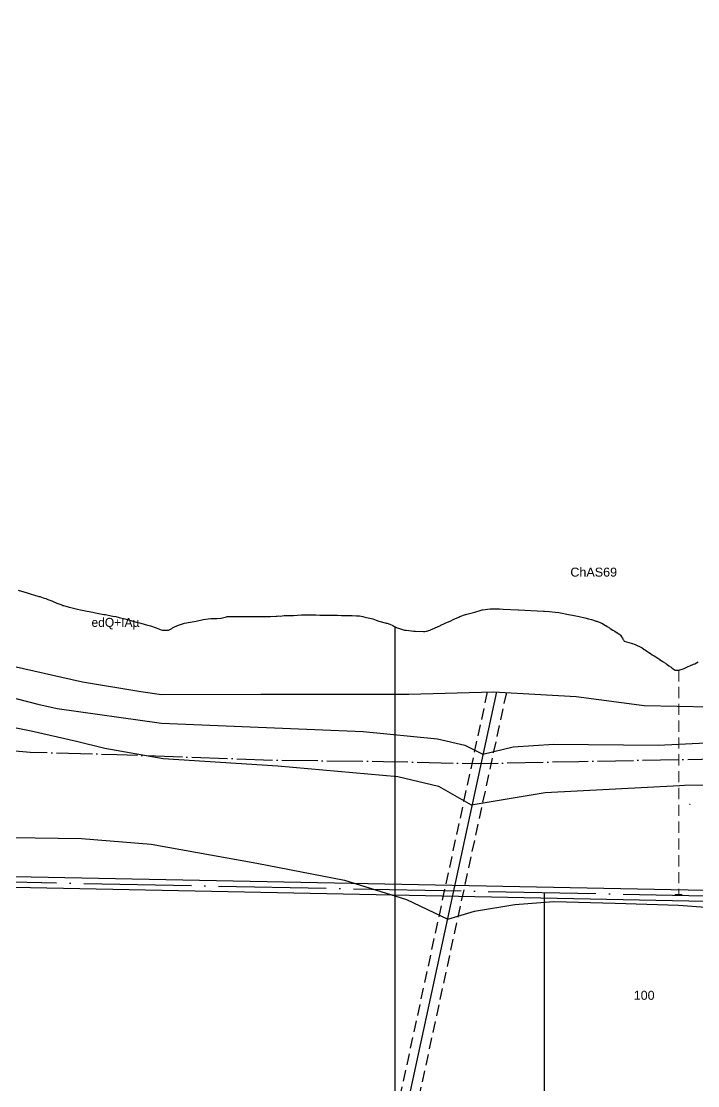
# Model space of a CAD drawing. Header units: inches. Extents: x 444671 to 463716, y 1783086 to 1794968.
# Drawn here: x 450805.9 to 451107.3, y 1787426.3 to 1787900.7 of the extents above; entities that cross this region are included whole.
import ezdxf

# ---------------------------------------------------------------- set-up
doc = ezdxf.new("R2010")
doc.units = ezdxf.units.IN
doc.header["$MEASUREMENT"] = 0
for name, pattern in [('ACAD_ISO04W100', [30, 24, -3, 0, -3]), ('DASHED', [0.75, 0.5, -0.25]), ('DASHED2', [9.525, 6.35, -3.175]), ('HIDDEN', [0.375, 0.25, -0.125]), ('NG', [1.8, 0.8, -0.1, 0, -0.1, 0.8])]:
    doc.linetypes.add(name, pattern=pattern)
for name, color, linetype in [('4', 4, 'Continuous'), ('Dc', 10, 'Continuous'), ('Dchat', 33, 'Continuous'), ('Dong', 252, 'HIDDEN'), ('Text', 3, 'Continuous'), ('Tim', 1, 'ACAD_ISO04W100')]:
    doc.layers.add(name, color=color, linetype=linetype)
for name, color, linetype, lineweight in [('DIACHAT', 33, 'Continuous', 25), ('doi', 33, 'Continuous', 25), ('Dut gay', 1, 'Continuous', 25), ('HOKHOAN', 250, 'DASHED2', 20)]:
    doc.layers.add(name, color=color, linetype=linetype, lineweight=lineweight)
doc.styles.add('VNARIAL', font='')
doc.styles.get('VNARIAL').set_extended_font_data('.VnArial')
doc.linetypes.add('_lA1', pattern='A,2,-0.2,["x",Standard,S=0.1,R=0,X=-0.1,Y=-0.05],-0.1', length=2.3)
doc.linetypes.add('_lA2', pattern='A,2,-0.2,["xx",Standard,S=0.1,R=0,X=-0.1,Y=-0.05],-0.18', length=2.38)
doc.linetypes.add('_lB', pattern='A,2,-0.2,["xxx",Standard,S=0.1,R=0,X=-0.1,Y=-0.05],-0.26', length=2.46)
doc.linetypes.add('_llA', pattern='A,2,-0.2,["xxxx",Standard,S=0.1,R=0,X=-0.1,Y=-0.05],-0.34', length=2.54)
doc.linetypes.add('IA2', pattern='A,2,-0.2,["xx",Standard,S=0.1,R=0,X=-0.1,Y=-0.05],-0.18', length=2.38)
doc.linetypes.add('NEN_DA1', pattern='A,1.5,-0.15,["Y",Standard,S=0.2,R=0,X=-0.15,Y=-0.2],-0.005', length=1.655)

msp = doc.modelspace()

# ---------------------------------------------------------------- linework, layer by layer
at = {"layer": '4', "linetype": 'NEN_DA1', "ltscale": 20}
for p, q in [((451942.5228, 1787496.6281), (449992.5228, 1787535.6281)), ((449992.4648, 1787530.9284), (451942.4648, 1787491.9284))]:
    msp.add_line(p, q, dxfattribs=at)
at = {"layer": 'Dchat', "linetype": '_lA1', "ltscale": 70, "flags": 128}
msp.add_lwpolyline([(449894.6743, 1787610.7555), (449907.5031, 1787613.6246), (449919.7533, 1787616.2018), (449931.489, 1787618.1674), (449938.5605, 1787618.9057), (449943.238, 1787618.9057), (449952.1987, 1787619.1678), (449958.6925, 1787618.6686), (449968.5376, 1787617.8075), (449969.8649, 1787618.2394), (449981.483, 1787618.6025), (449992.3783, 1787618.0581), (449999.8235, 1787617.5137), (450010.9004, 1787616.2435), (450019.7531, 1787614.3254), (450022.5491, 1787613.4876), (450033.4475, 1787609.8597), (450039.1237, 1787610.3132), (450045.5519, 1787612.2885), (450069.5428, 1787615.7561), (450081.5537, 1787616.3276), (450087.56, 1787616.0347), (450092.637, 1787615.2336), (450099.9811, 1787616.6197), (450107.2457, 1787617.0468), (450117.2879, 1787616.4062), (450127.4231, 1787614.4529), (450133.5066, 1787612.8221), (450140.3508, 1787611.4908), (450146.0443, 1787611.1122), (450158.7375, 1787610.5951), (450168.2672, 1787611.3789), (450185.3731, 1787615.0661), (450197.9299, 1787617.5741), (450213.1774, 1787618.4699), (450224.7065, 1787620.2928), (450255.2016, 1787624.0548), (450275.8904, 1787625.8463), (450293.1111, 1787626.742), (450303.918, 1787625.8385), (450312.0404, 1787624.9572), (450334.4369, 1787624.0781), (450395.8781, 1787627.1719), (450480.7664, 1787632.8508), (450567.0581, 1787636.4616), (450622.8198, 1787636.4616), (450653.8455, 1787633.742), (450666.3168, 1787632.1032), (450676.3437, 1787630.5427), (450688.5075, 1787628.6537), (450698.108, 1787627.2978), (450701.1874, 1787626.6854), (450705.7387, 1787625.7301), (450710.715, 1787625.4926), (450720.2207, 1787624.6897), (450729.4081, 1787623.8222), (450743.3057, 1787622.427), (450762.379, 1787619.4194), (450802.2927, 1787613.2193), (450833.1268, 1787606.2577), (450859.1317, 1787601.9293), (450868.2989, 1787600.6509), (450912.5756, 1787600.8325), (450978.5794, 1787600.8325), (451016.3981, 1787601.8527), (451053.0961, 1787599.7775), (451083.5197, 1787595.6577), (451112.912, 1787595.1428), (451143.1284, 1787598.5564), (451147.2311, 1787599.5381), (451172.2709, 1787609.0994), (451193.1312, 1787614.0844), (451217.1659, 1787618.1629), (451246.1889, 1787619.9756), (451263.4213, 1787619.9756), (451283.8281, 1787621.3351), (451303.4864, 1787622.956), (451323.2833, 1787623.9963), (451338.538, 1787625.5438), (451347.3357, 1787626.2218), (451356.6894, 1787626.8895), (451368.0475, 1787626.4444), (451374.506, 1787627.112), (451386.1028, 1787626.7028), (451406.3761, 1787625.361), (451433.2134, 1787623.3927), (451468.9774, 1787619.9408), (451497.0457, 1787616.7422), (451526.1651, 1787612.5508), (451542.6614, 1787609.3522), (451555.7273, 1787605.883), (451574.348, 1787602.8733), (451588.5234, 1787598.6879), (451608.2638, 1787589.5302), (451624.5454, 1787579.5254), (451636.0104, 1787571.6339), (451646.2015, 1787571.6339), (451652.5398, 1787573.2816), (451670.6891, 1787575.7657), (451688.3411, 1787577.0078), (451709.2251, 1787576.511), (451728.8661, 1787574.2752), (451743.7833, 1787571.2943), (451760.1922, 1787569.3069), (451779.6598, 1787568.0653), (451800.0466, 1787569.3074), (451815.0095, 1787571.5455), (451832.1643, 1787576.0169), (451850.3135, 1787580.7368), (451866.7224, 1787583.9662), (451878.6562, 1787584.463), (451895.5623, 1787582.7241), (451914.4574, 1787578.5011), (451926.8884, 1787575.2717), (451940.6173, 1787573.6947), (451948.8372, 1787573.6445), (451963.0415, 1787576.643), (451978.4936, 1787578.3862), (451992.4504, 1787577.6391), (452011.9254, 1787574.4023), (452028.6237, 1787571.414), (452043.8266, 1787569.1728), (452053.7958, 1787567.6786), (452055.8455, 1787567.8461), (452060.8797, 1787569.6674), (452068.7783, 1787574.0037), (452076.1015, 1787577.9163), (452085.3179, 1787582.2866), (452093.9095, 1787584.7839), (452101.4459, 1787586.6521), (452112.7203, 1787587.8379), (452128.3461, 1787587.245), (452140.2835, 1787585.628), (452148.5187, 1787584.9608), (452155.6409, 1787586.0728), (452162.9858, 1787589.1862), (452173.4467, 1787594.7459), (452187.5164, 1787603.2154), (452196.8725, 1787609.2094), (452203.0422, 1787612.7321), (452211.0849, 1787616.5849), (452222.2124, 1787619.4471), (452231.7402, 1787620.4292), (452245.8681, 1787620.586), (452258.8972, 1787619.6449), (452283.8978, 1787617.2904), (452298.1827, 1787613.9966), (452309.0141, 1787611.9576), (452315.495, 1787611.9567), (452328.2101, 1787613.5252), (452337.6287, 1787617.2896), (452342.338, 1787618.2306), (452349.0881, 1787617.9169), (452359.2915, 1787615.2505), (452365.4492, 1787611.6389), (452370.1585, 1787608.1883), (452374.24, 1787606.4629), (452379.7341, 1787606.1492), (452390.793, 1787607.0595), (452402.518, 1787608.5015), (452419.0616, 1787611.5252)], dxfattribs=at)
at = {"layer": 'Dchat', "linetype": '_lA2', "ltscale": 70, "flags": 128}
msp.add_lwpolyline([(449894.6743, 1787607.4586), (449901.4435, 1787609.1542), (449909.6077, 1787611.3712), (449921.0555, 1787614.0316), (449931.527, 1787615.7166), (449938.2714, 1787616.5147), (449943.238, 1787617.0896), (449945.9962, 1787616.8733), (449950.0526, 1787616.5985), (449955.0028, 1787615.8427), (449959.3343, 1787614.3999), (449962.6344, 1787612.6135), (449965.4624, 1787610.0105), (449968.9941, 1787611.1609), (449974.9945, 1787612.5149), (449985.5034, 1787613.9058), (449988.3827, 1787614.1781), (450001.807, 1787613.4193), (450027.6425, 1787608.3602), (450038.3283, 1787607.6014), (450051.246, 1787609.1191), (450065.7016, 1787612.1641), (450075.8331, 1787613.6818), (450082.6719, 1787613.6818), (450090.7772, 1787611.1523), (450101.2254, 1787613.9348), (450114.6497, 1787613.4288), (450128.8339, 1787610.8993), (450146.2013, 1787609.8728), (450164.251, 1787609.1926), (450179.4796, 1787609.768), (450201.079, 1787612.689), (450226.2783, 1787614.7113), (450261.8273, 1787618.0817), (450283.553, 1787618.9835), (450296.0167, 1787618.2416), (450311.9648, 1787615.7185), (450321.6309, 1787612.3882), (450329.5261, 1787608.4459), (450342.8337, 1787612.0779), (450365.8875, 1787614.7587), (450413.6619, 1787618.0385), (450450.1162, 1787621.0635), (450465.2749, 1787621.5681), (450475.6771, 1787620.0549), (450481.3582, 1787616.6494), (450494.6433, 1787621.1656), (450517.0835, 1787623.435), (450574.002, 1787626.5562), (450625.6998, 1787625.4215), (450668.4239, 1787620.8967), (450677.8774, 1787620.2527), (450685.2674, 1787619.5341), (450690.7262, 1787618.5571), (450698.108, 1787616.6978), (450700.4957, 1787615.7715), (450703.2523, 1787613.8847), (450711.0279, 1787614.4696), (450719.7705, 1787614.2456), (450729.8582, 1787613.3496), (450745.9984, 1787611.3334), (450768.4154, 1787607.0771), (450791.2807, 1787601.9247), (450813.2903, 1787596.2681), (450821.9343, 1787594.4217), (450868.2989, 1787587.8619), (450958.2438, 1787584.1432), (450991.4284, 1787580.8949), (451003.5399, 1787578.0726), (451011.6142, 1787574.0408), (451025.0234, 1787577.2837), (451043.1906, 1787578.4932), (451089.7023, 1787578.077), (451123.0931, 1787579.7305), (451140.949, 1787583.2863), (451162.3354, 1787589.1149), (451187.2215, 1787594.9436), (451209.3856, 1787598.8294), (451231.9386, 1787601.938), (451265.4922, 1787605.8536), (451287.6563, 1787608.5736), (451309.956, 1787610.4329), (451323.3384, 1787610.8341), (451338.538, 1787610.5784), (451343.6982, 1787610.009), (451349.5067, 1787608.9536), (451355.4472, 1787606.9748), (451359.1175, 1787605.3959), (451371.0811, 1787607.3811), (451384.4033, 1787608.0468), (451406.0519, 1787607.714), (451437.026, 1787606.0498), (451454.3448, 1787604.3857), (451477.7303, 1787602.7294), (451510.0366, 1787599.0683), (451537.6801, 1787594.076), (451556.2139, 1787590.0359), (451568.3349, 1787586.4077), (451592.026, 1787579.1859), (451605.9134, 1787571.7698), (451619.6437, 1787564.6466), (451626.203, 1787558.8871), (451629.3832, 1787554.5179), (451636.6106, 1787561.1724), (451643.3772, 1787566.2038), (451648.098, 1787568.0906), (451656.5025, 1787569.998), (451671.6092, 1787571.4131), (451690.6937, 1787571.4788), (451717.1506, 1787568.5665), (451734.8632, 1787565.8782), (451752.5759, 1787561.3977), (451767.8222, 1787555.1249), (451784.6311, 1787560.8373), (451803.8633, 1787565.8417), (451823.4379, 1787568.6357), (451852.2005, 1787574.623), (451871.5753, 1787576.8183), (451886.1944, 1787576.4155), (451904.3707, 1787573.4218), (451920.35, 1787569.6299), (451940.6173, 1787565.6947), (451951.5792, 1787564.2432), (451963.7633, 1787564.6423), (451985.7348, 1787566.8377), (451993.3826, 1787567.0361), (452011.1595, 1787565.2399), (452040.5214, 1787558.2548), (452059.297, 1787551.4692), (452069.3575, 1787560.8511), (452080.7427, 1787569.0337), (452088.7323, 1787573.2248), (452100.7167, 1787576.6176), (452111.1032, 1787577.0168), (452118.1646, 1787576.4248), (452132.7457, 1787574.429), (452148.1257, 1787570.8366), (452157.7132, 1787567.2443), (452167.3565, 1787579.4439), (452181.538, 1787592.6159), (452195.9193, 1787601.7964), (452208.7027, 1787607.7836), (452222.0853, 1787610.9769), (452237.1229, 1787612.7701), (452263.2889, 1787612.1713), (452276.727, 1787610.5725), (452296.701, 1787606.7805), (452317.8735, 1787603.9865), (452331.7032, 1787602.3891), (452345.0858, 1787601.7904), (452357.6695, 1787601.3912), (452364.533, 1787600.2451), (452374.7168, 1787596.3923), (452382.4769, 1787598.9666), (452388.6153, 1787600.8348), (452401.3208, 1787602.7093), (452418.7207, 1787604.9759)], dxfattribs=at)
at = {"layer": 'Dchat', "linetype": '_lB', "ltscale": 70, "flags": 128}
msp.add_lwpolyline([(449894.6743, 1787574.4494), (449902.7976, 1787575.2082), (449914.4146, 1787575.9899), (449925.0574, 1787576.5217), (449933.4642, 1787576.4495), (449943.238, 1787575.6896), (449945.0682, 1787575.2553), (449946.5927, 1787574.57), (449948.5876, 1787573.4852), (449950.7604, 1787572.1245), (449961.282, 1787574.5524), (449970.4031, 1787575.9028), (449985.2671, 1787576.9155), (449998.2125, 1787577.0703), (450010.6601, 1787577.5687), (450026.5075, 1787579.5483), (450040.7042, 1787580.868), (450054.2406, 1787581.5278), (450064.863, 1787581.5933), (450072.8118, 1787580.8175), (450076.0097, 1787579.6339), (450079.0927, 1787576.2732), (450083.3529, 1787580.2849), (450087.2022, 1787583.3622), (450096.4423, 1787589.4315), (450112.9861, 1787594.1974), (450130.8986, 1787596.844), (450146.0443, 1787598.1507), (450196.94, 1787600.9648), (450253.6714, 1787605.7125), (450284.8509, 1787607.2891), (450302.0094, 1787604.1222), (450312.1513, 1787601.2736), (450324.5118, 1787593.9937), (450346.7805, 1787601.2907), (450375.6216, 1787605.0889), (450407.7075, 1787606.6697), (450439.7179, 1787605.7202), (450460.6836, 1787604.1368), (450470.1917, 1787601.2881), (450476.8473, 1787596.8569), (450493.719, 1787602.8878), (450524.1818, 1787608.5842), (450558.4108, 1787611.7494), (450577.2432, 1787611.4606), (450592.0536, 1787611.8044), (450615.6756, 1787611.8577), (450634.1027, 1787611.4392), (450650.017, 1787610.8114), (450665.5125, 1787609.5559), (450677.7752, 1787607.9008), (450685.1124, 1787606.4344), (450691.5691, 1787604.528), (450698.108, 1787602.2978), (450699.3811, 1787601.7101), (450700.4915, 1787600.7315), (450705.8886, 1787602.2194), (450712.3779, 1787603.3543), (450723.8963, 1787602.3815), (450732.1701, 1787600.9225), (450754.535, 1787596.6356), (450780.7391, 1787590.4132), (450810.3159, 1787584.4501), (450830.4347, 1787579.8861), (450843.0579, 1787576.7423), (450869.0827, 1787572.0421), (450920.1994, 1787568.888), (450973.7615, 1787564.1403), (450991.8268, 1787559.7091), (451006.4058, 1787551.4797), (451039.339, 1787556.9805), (451099.1764, 1787560.0191), (451101.4782, 1787560.1924), (451145.7797, 1787560.9091), (451163.7961, 1787560.1484), (451190.8725, 1787557.6179), (451225.8178, 1787551.3723), (451253.0654, 1787542.6906), (451281.8925, 1787530.0628), (451301.3815, 1787517.7095), (451316.5341, 1787506.5531), (451325.7884, 1787508.9561), (451332.9296, 1787510.5581), (451338.538, 1787511.7438), (451347.5831, 1787513.8728), (451357.1024, 1787515.9421), (451375.8632, 1787521.2046), (451407.2038, 1787529.3779), (451454.3967, 1787539.3995), (451488.6115, 1787545.2946), (451522.4395, 1787550.8258), (451541.5602, 1787554.2998), (451561.8397, 1787554.5894), (451577.1941, 1787553.7208), (451589.9412, 1787552.2733), (451604.186, 1787549.0905), (451621.4378, 1787541.3606)], dxfattribs=at)
at = {"layer": 'Dchat', "linetype": '_llA', "ltscale": 70, "flags": 128}
for points in [[(450995.9314, 1787500.5055), (451007.82, 1787504.1405), (451025.8646, 1787507.0427), (451043.2261, 1787508.3278), (451070.5543, 1787507.6853), (451098.8471, 1787506.7214), (451123.0412, 1787505.0168), (451126.3789, 1787504.779), (451130.2053, 1787504.8233), (451165.1785, 1787503.4183), (451199.7209, 1787499.5829), (451227.9829, 1787496.4449), (451249.2666, 1787493.3068), (451274.7373, 1787489.4714), (451292.5319, 1787486.3333), (451306.8373, 1787482.8466), (451317.8051, 1787488.4883), (451341.4701, 1787495.0574), (451371.7088, 1787497.6851), (451391.9903, 1787498.9868), (451421.7804, 1787498.9868), (451468.849, 1787497.4342), (451502.6315, 1787496.2066), (451534.9339, 1787495.7642), (451563.3177, 1787494.9538), (451578.726, 1787493.0628), (451594.675, 1787490.0913), (451607.0455, 1787486.1229), (451608.8137, 1787487.1294), (451611.7165, 1787488.8981), (451625.4181, 1787492.4085), (451651.7119, 1787496.9776), (451683.4283, 1787499.3231), (451722.5563, 1787499.6885), (451756.2928, 1787497.0808), (451774.5769, 1787492.6962), (451793.4579, 1787485.2815), (451804.5143, 1787494.9108), (451819.8256, 1787501.4208), (451853.7058, 1787508.5819), (451899.3138, 1787514.7665), (451923.4209, 1787516.7195), (451960.8846, 1787518.0215), (451998.9999, 1787517.696), (452032.836, 1787515.1372), (452053.7996, 1787512.3981), (452073.7955, 1787507.5644), (452084.7034, 1787516.2383), (452097.7632, 1787521.7478), (452118.949, 1787526.3875), (452141.5859, 1787526.3875), (452159.2891, 1787523.7777), (452174.0902, 1787519.428), (452180.0275, 1787531.1446), (452188.6033, 1787541.1415), (452200.242, 1787549.3022), (452212.289, 1787554.1986), (452222.2941, 1787557.4629), (452239.4923, 1787560.1205), (452272.5104, 1787560.0447), (452308.4414, 1787560.9767), (452338.8896, 1787559.5409), (452352.4188, 1787556.7738), (452370.151, 1787551.1815), (452394.3173, 1787537.1221), (452401.6085, 1787541.8551), (452409.8111, 1787543.4934), (452419.0284, 1787544.2318)], [(449894.6743, 1787541.528), (449905.8216, 1787541.2584), (449914.9373, 1787540.8207), (449922.2429, 1787540.0825), (449927.1679, 1787539.2622), (449930.7797, 1787538.4419), (449936.9659, 1787536.5772), (449939.9677, 1787538.5444), (449943.238, 1787540.5896), (449949.3359, 1787543.3272), (449960.1094, 1787546.3276), (449972.4897, 1787548.715), (449981.6736, 1787549.7739), (449989.9693, 1787550.5918), (450007.9759, 1787549.8483), (450029.492, 1787546.8105), (450048.0852, 1787540.7085), (450063.5207, 1787532.5297), (450084.3962, 1787539.7599), (450112.5287, 1787543.9023), (450139.7727, 1787545.6776), (450159.9096, 1787546.2694), (450191.8917, 1787545.3817), (450223.8739, 1787543.0146), (450239.9605, 1787543.0097), (450268.389, 1787544.785), (450276.9726, 1787544.9904), (450284.0257, 1787543.6922), (450292.0068, 1787539.9831), (450299.0599, 1787535.3467), (450302.7721, 1787530.5248), (450321.1009, 1787534.6738), (450351.0122, 1787537.9946), (450382.3478, 1787539.4177), (450410.4248, 1787540.5912), (450433.2216, 1787539.8867), (450450.613, 1787537.7733), (450463.5391, 1787533.0768), (450483.1962, 1787537.3609), (450528.4287, 1787540.037), (450578.1251, 1787539.145), (450599.3964, 1787538.1913), (450609.7781, 1787537.0508), (450621.0841, 1787535.4368), (450636.6962, 1787532.9544), (450651.7505, 1787529.4313), (450663.8097, 1787525.3768), (450673.5021, 1787521.6602), (450682.982, 1787517.2705), (450686.5443, 1787519.3279), (450694.1016, 1787521.8972), (450709.4613, 1787525.9121), (450719.8595, 1787527.8347), (450755.0793, 1787533.0658), (450801.7219, 1787536.8702), (450832.6583, 1787536.3947), (450863.7834, 1787533.9911), (450910.9019, 1787525.4311), (450949.9294, 1787517.8223), (450977.5342, 1787509.2623), (450995.9314, 1787500.5055)]]:
    msp.add_lwpolyline(points, dxfattribs=at)
at = {"layer": 'DIACHAT', "color": 3, "linetype": 'ByBlock', "ltscale": 10}
msp.add_lwpolyline([(450804.5419, 1787647.054), (450807.0258, 1787646.3548), (450808.4692, 1787645.9521), (450810.3242, 1787645.3548), (450811.3524, 1787645.1077), (450813.7319, 1787644.3548), (450814.136, 1787644.2539), (450815.6798, 1787643.7357), (450816.7831, 1787643.3548), (450817.6661, 1787643.0107), (450819.4262, 1787642.3548), (450820.3548, 1787641.9823), (450821.4532, 1787641.4879), (450821.4557, 1787641.4879), (450821.7509, 1787641.3548), (450824.0241, 1787640.523), (450824.4269, 1787640.3548), (450824.6751, 1787640.2515), (450825.6739, 1787639.9605), (450827.2392, 1787639.5017), (450827.9327, 1787639.3548), (450830.9917, 1787638.6251), (450832.2194, 1787638.3548), (450835.2453, 1787637.8023), (450837.7515, 1787637.3548), (450838.9492, 1787637.0734), (450842.619, 1787636.3548), (450842.8029, 1787636.3131), (450842.9188, 1787636.3037), (450843.0363, 1787636.2903), (450843.4683, 1787636.2157), (450845.9488, 1787635.744), (450845.9512, 1787635.744), (450846.7351, 1787635.5909), (450847.9636, 1787635.3548), (450849.4466, 1787635.0034), (450852.0974, 1787634.3548), (450853.0083, 1787634.1043), (450854.7293, 1787633.5844), (450855.5219, 1787633.3548), (450857.2031, 1787632.9094), (450859.2034, 1787632.3548), (450862.0668, 1787631.5804), (450862.901, 1787631.3548), (450863.4243, 1787631.1903), (450866.06, 1787630.3548), (450868.2519, 1787629.4729), (450868.7443, 1787629.3548), (450870.4443, 1787629.3548), (450870.4467, 1787629.3548), (450871.536, 1787629.3548), (450872.9904, 1787630.0947), (450873.2744, 1787630.3548), (450873.8975, 1787630.6348), (450875.5119, 1787631.3548), (450876.9059, 1787631.8951), (450878.6836, 1787632.3548), (450881.0997, 1787632.9218), (450883.8364, 1787633.3548), (450886.9664, 1787634.0173), (450889.191, 1787634.3548), (450890.3727, 1787634.4602), (450892.5434, 1787634.5173), (450893.0665, 1787634.56), (450894.7716, 1787634.6127), (450894.9398, 1787634.6539), (450894.9422, 1787634.6539), (450897.4035, 1787635.2726), (450897.5975, 1787635.3171), (450897.6836, 1787635.3548), (450898.0359, 1787635.3548), (450898.473, 1787635.3548), (450916.8768, 1787635.3548), (450919.4353, 1787635.5386), (450919.4377, 1787635.5386), (450919.9885, 1787635.5799), (450920.7237, 1787635.7054), (450921.2068, 1787635.6074), (450923.0719, 1787635.7803), (450924.6716, 1787635.8457), (450927.2434, 1787635.9057), (450930.7548, 1787636.0751), (450932.9622, 1787636.0646), (450937.202, 1787636.0813), (450938.9941, 1787636.0528), (450941.8424, 1787636.0092), (450943.1245, 1787635.9844), (450943.9308, 1787635.9697), (450943.9332, 1787635.9697), (450944.0823, 1787635.9688), (450944.9558, 1787635.9582), (450946.8549, 1787635.9344), (450948.5503, 1787635.906), (450951.3991, 1787635.8644), (450953.3268, 1787635.7999), (450955.2628, 1787635.6538), (450956.6108, 1787635.619), (450958.0595, 1787635.3548), (450958.4739, 1787635.2785), (450959.7659, 1787635.0001), (450961.901, 1787634.5318), (450962.5389, 1787634.3548), (450964.0175, 1787633.7414), (450965.2879, 1787633.3548), (450968.0156, 1787632.6043), (450968.4263, 1787632.4899), (450968.4288, 1787632.4899), (450968.9427, 1787632.3548), (450970.1346, 1787631.9118), (450971.4253, 1787631.3548), (450971.9554, 1787631.1178), (450973.4599, 1787630.3548), (450974.0252, 1787630.1347), (450976.6987, 1787629.3548), (450977.0295, 1787629.3006), (450977.4802, 1787629.2362), (450979.713, 1787628.9549), (450980.8024, 1787628.8558), (450981.5676, 1787628.8023), (450985.1735, 1787628.6642), (450985.7312, 1787628.6688), (450986.4128, 1787628.7955), (450988.0416, 1787629.3548), (450988.2276, 1787629.428), (450989.0336, 1787629.7408), (450990.0511, 1787630.2081), (450990.3699, 1787630.3548), (450992.4577, 1787631.25), (450992.6799, 1787631.3548), (450992.9218, 1787631.4663), (450992.9243, 1787631.4663), (450994.5072, 1787632.2018), (450994.8346, 1787632.3548), (450996.6046, 1787633.1703), (450996.9978, 1787633.3548), (450998.6734, 1787634.1364), (450999.1424, 1787634.3548), (451000.8103, 1787635.122), (451001.3063, 1787635.3548), (451003.8123, 1787636.2864), (451003.9558, 1787636.3548), (451004.4633, 1787636.4886), (451007.9396, 1787637.3548), (451010.8132, 1787638.2416), (451011.2628, 1787638.3548), (451011.4212, 1787638.3548), (451014.8701, 1787638.8415), (451017.4173, 1787638.7773), (451017.4198, 1787638.7773), (451017.8778, 1787638.7605), (451019.0375, 1787638.775), (451020.6828, 1787638.7132), (451027.3853, 1787638.3548), (451027.4574, 1787638.3509), (451027.4814, 1787638.3494), (451027.5268, 1787638.3469), (451035.7704, 1787637.919), (451038.5903, 1787637.7595), (451039.1032, 1787637.7339), (451039.1049, 1787637.7339), (451041.2288, 1787637.6123), (451043.7993, 1787637.3548), (451045.4838, 1787637.1617), (451049.7821, 1787636.3548), (451051.5928, 1787636.0359), (451054.5139, 1787635.3548), (451057.0355, 1787634.8388), (451058.693, 1787634.3548), (451060.0198, 1787634.0685), (451062.1286, 1787633.3548), (451062.3466, 1787633.3036), (451062.6877, 1787633.168), (451064.5413, 1787632.3548), (451066.2752, 1787631.4299), (451066.3977, 1787631.3548), (451066.9825, 1787630.989), (451067.9969, 1787630.3548), (451068.3808, 1787630.1009), (451069.5462, 1787629.3548), (451070.372, 1787628.8015), (451071.0534, 1787628.3548), (451072.1415, 1787627.6806), (451072.6499, 1787627.3548), (451072.941, 1787627.0075), (451073.366, 1787626.3548), (451073.7959, 1787625.6705), (451074.0068, 1787625.3548), (451074.1987, 1787625.046), (451074.5987, 1787624.3548), (451077.7407, 1787623.4489), (451078.1879, 1787623.3548), (451078.2357, 1787623.3548), (451078.9713, 1787623.1057), (451079.4965, 1787622.8825), (451080.6742, 1787622.3548), (451081.0587, 1787622.1522), (451082.5191, 1787621.3548), (451083.4575, 1787620.7013), (451084.0785, 1787620.3548), (451084.6713, 1787619.956), (451085.6033, 1787619.3548), (451086.2731, 1787618.9094), (451087.1089, 1787618.3548), (451087.8965, 1787617.812), (451088.6533, 1787617.3548), (451089.9886, 1787616.5236), (451090.2651, 1787616.3548), (451090.3617, 1787616.2929), (451091.8402, 1787615.3548), (451092.0057, 1787615.2443), (451093.0204, 1787614.5305), (451093.2318, 1787614.3548), (451093.5671, 1787614.0756), (451094.4925, 1787613.3548), (451095.4607, 1787612.7432), (451095.9521, 1787612.3548), (451097.2735, 1787611.5465), (451097.4315, 1787611.5172), (451097.5409, 1787611.4969), (451098.996, 1787611.4966), (451100.4363, 1787611.9825), (451101.2815, 1787612.269), (451101.5303, 1787612.3548), (451103.121, 1787613.0638), (451103.7588, 1787613.3548), (451105.4033, 1787614.1048), (451105.9955, 1787614.3548), (451107.491, 1787615.1471)], dxfattribs=at)
msp.add_lwpolyline([(450804.5419, 1787647.054), (450807.0258, 1787646.3548), (450808.4692, 1787645.9521), (450810.3242, 1787645.3548), (450811.3524, 1787645.1077), (450813.7319, 1787644.3548), (450814.136, 1787644.2539), (450815.6798, 1787643.7357), (450816.7831, 1787643.3548), (450817.6661, 1787643.0107), (450819.4262, 1787642.3548), (450820.3548, 1787641.9823), (450821.4532, 1787641.4879), (450821.4557, 1787641.4879), (450821.7509, 1787641.3548), (450824.0241, 1787640.523), (450824.4269, 1787640.3548), (450824.6751, 1787640.2515), (450825.6739, 1787639.9605), (450827.2392, 1787639.5017), (450827.9327, 1787639.3548), (450830.9917, 1787638.6251), (450832.2194, 1787638.3548), (450835.2453, 1787637.8023), (450837.7515, 1787637.3548), (450838.9492, 1787637.0734), (450842.619, 1787636.3548), (450842.8029, 1787636.3131), (450842.9188, 1787636.3037), (450843.0363, 1787636.2903), (450843.4683, 1787636.2157), (450845.9488, 1787635.744), (450845.9512, 1787635.744), (450846.7351, 1787635.5909), (450847.9636, 1787635.3548), (450849.4466, 1787635.0034), (450852.0974, 1787634.3548), (450853.0083, 1787634.1043), (450854.7293, 1787633.5844), (450855.5219, 1787633.3548), (450857.2031, 1787632.9094), (450859.2034, 1787632.3548), (450862.0668, 1787631.5804), (450862.901, 1787631.3548), (450863.4243, 1787631.1903), (450866.06, 1787630.3548), (450868.2519, 1787629.4729), (450868.7443, 1787629.3548), (450870.4443, 1787629.3548), (450870.4467, 1787629.3548), (450871.536, 1787629.3548), (450872.9904, 1787630.0947), (450873.2744, 1787630.3548), (450873.8975, 1787630.6348), (450875.5119, 1787631.3548), (450876.9059, 1787631.8951), (450878.6836, 1787632.3548), (450881.0997, 1787632.9218), (450883.8364, 1787633.3548), (450886.9664, 1787634.0173), (450889.191, 1787634.3548), (450890.3727, 1787634.4602), (450892.5434, 1787634.5173), (450893.0665, 1787634.56), (450894.7716, 1787634.6127), (450894.9398, 1787634.6539), (450894.9422, 1787634.6539), (450897.4035, 1787635.2726), (450897.5975, 1787635.3171), (450897.6836, 1787635.3548), (450898.0359, 1787635.3548), (450898.473, 1787635.3548), (450916.8768, 1787635.3548), (450919.4353, 1787635.5386), (450919.4377, 1787635.5386), (450919.9885, 1787635.5799), (450920.7237, 1787635.7054), (450921.2068, 1787635.6074), (450923.0719, 1787635.7803), (450924.6716, 1787635.8457), (450927.2434, 1787635.9057), (450930.7548, 1787636.0751), (450932.9622, 1787636.0646), (450937.202, 1787636.0813), (450938.9941, 1787636.0528), (450941.8424, 1787636.0092), (450943.1245, 1787635.9844), (450943.9308, 1787635.9697), (450943.9332, 1787635.9697), (450944.0823, 1787635.9688), (450944.9558, 1787635.9582), (450946.8549, 1787635.9344), (450948.5503, 1787635.906), (450951.3991, 1787635.8644), (450953.3268, 1787635.7999), (450955.2628, 1787635.6538), (450956.6108, 1787635.619), (450958.0595, 1787635.3548), (450958.4739, 1787635.2785), (450959.7659, 1787635.0001), (450961.901, 1787634.5318), (450962.5389, 1787634.3548), (450964.0175, 1787633.7414), (450965.2879, 1787633.3548), (450968.0156, 1787632.6043), (450968.4263, 1787632.4899), (450968.4288, 1787632.4899), (450968.9427, 1787632.3548), (450970.1346, 1787631.9118), (450971.4253, 1787631.3548), (450971.9554, 1787631.1178), (450973.4599, 1787630.3548), (450974.0252, 1787630.1347), (450976.6987, 1787629.3548), (450977.0295, 1787629.3006), (450977.4802, 1787629.2362), (450979.713, 1787628.9549), (450980.8024, 1787628.8558), (450981.5676, 1787628.8023), (450985.1735, 1787628.6642), (450985.7312, 1787628.6688), (450986.4128, 1787628.7955), (450988.0416, 1787629.3548), (450988.2276, 1787629.428), (450989.0336, 1787629.7408), (450990.0511, 1787630.2081), (450990.3699, 1787630.3548), (450992.4577, 1787631.25), (450992.6799, 1787631.3548), (450992.9218, 1787631.4663), (450992.9243, 1787631.4663), (450994.5072, 1787632.2018), (450994.8346, 1787632.3548), (450996.6046, 1787633.1703), (450996.9978, 1787633.3548), (450998.6734, 1787634.1364), (450999.1424, 1787634.3548), (451000.8103, 1787635.122), (451001.3063, 1787635.3548), (451003.8123, 1787636.2864), (451003.9558, 1787636.3548), (451004.4633, 1787636.4886), (451007.9396, 1787637.3548), (451010.8132, 1787638.2416), (451011.2628, 1787638.3548), (451011.4212, 1787638.3548), (451014.8701, 1787638.8415), (451017.4173, 1787638.7773), (451017.4198, 1787638.7773), (451017.8778, 1787638.7605), (451019.0375, 1787638.775), (451020.6828, 1787638.7132), (451027.3853, 1787638.3548), (451027.4574, 1787638.3509), (451027.4814, 1787638.3494), (451027.5268, 1787638.3469), (451035.7704, 1787637.919), (451038.5903, 1787637.7595), (451039.1032, 1787637.7339), (451039.1049, 1787637.7339), (451041.2288, 1787637.6123), (451043.7993, 1787637.3548), (451045.4838, 1787637.1617), (451049.7821, 1787636.3548), (451051.5928, 1787636.0359), (451054.5139, 1787635.3548), (451057.0355, 1787634.8388), (451058.693, 1787634.3548), (451060.0198, 1787634.0685), (451062.1286, 1787633.3548), (451062.3466, 1787633.3036), (451062.6877, 1787633.168), (451064.5413, 1787632.3548), (451066.2752, 1787631.4299), (451066.3977, 1787631.3548), (451066.9825, 1787630.989), (451067.9969, 1787630.3548), (451068.3808, 1787630.1009), (451069.5462, 1787629.3548), (451070.372, 1787628.8015), (451071.0534, 1787628.3548), (451072.1415, 1787627.6806), (451072.6499, 1787627.3548), (451072.941, 1787627.0075), (451073.366, 1787626.3548), (451073.7959, 1787625.6705), (451074.0068, 1787625.3548), (451074.1987, 1787625.046), (451074.5987, 1787624.3548), (451077.7407, 1787623.4489), (451078.1879, 1787623.3548), (451078.2357, 1787623.3548), (451078.9713, 1787623.1057), (451079.4965, 1787622.8825), (451080.6742, 1787622.3548), (451081.0587, 1787622.1522), (451082.5191, 1787621.3548), (451083.4575, 1787620.7013), (451084.0785, 1787620.3548), (451084.6713, 1787619.956), (451085.6033, 1787619.3548), (451086.2731, 1787618.9094), (451087.1089, 1787618.3548), (451087.8965, 1787617.812), (451088.6533, 1787617.3548), (451089.9886, 1787616.5236), (451090.2651, 1787616.3548), (451090.3617, 1787616.2929), (451091.8402, 1787615.3548), (451092.0057, 1787615.2443), (451093.0204, 1787614.5305), (451093.2318, 1787614.3548), (451093.5671, 1787614.0756), (451094.4925, 1787613.3548), (451095.4607, 1787612.7432), (451095.9521, 1787612.3548), (451097.2735, 1787611.5465), (451097.4315, 1787611.5172), (451097.5409, 1787611.4969), (451098.996, 1787611.4966), (451100.4363, 1787611.9825), (451101.2815, 1787612.269), (451101.5303, 1787612.3548), (451103.121, 1787613.0638), (451103.7588, 1787613.3548), (451105.4033, 1787614.1048), (451105.9955, 1787614.3548), (451107.491, 1787615.1471)], dxfattribs=at)
at = {"layer": 'DIACHAT', "linetype": 'IA2', "ltscale": 10, "flags": 128}
msp.add_lwpolyline([(451103.6091, 1787551.6998), (451103.9919, 1787551.7117)], dxfattribs=at)
at = {"layer": 'doi', "color": 4, "linetype": 'NG', "ltscale": 20, "flags": 128}
msp.add_lwpolyline([(450040.3499, 1787613.3425), (450065.0817, 1787616.1325), (450089.0041, 1787618.8299), (450105.5922, 1787619.5502), (450128.4308, 1787617.3894), (450146.151, 1787615.6341), (450167.5764, 1787611.322), (450205.0021, 1787611.8672), (450237.6975, 1787612.1073), (450283.9861, 1787611.3799), (450332.4445, 1787610.3039), (450375.5186, 1787610.3039), (450457.0938, 1787608.94), (450550.4493, 1787602.309), (450637.6105, 1787592.8045), (450743.5287, 1787580.1431), (450809.8254, 1787574.9704), (450848.4891, 1787573.8687), (450920.5911, 1787571.3316), (450967.3051, 1787570.8242), (451009.4492, 1787569.8094), (451054.3012, 1787570.8242), (451109.1394, 1787571.839), (451144.8412, 1787574.8895), (451179.8767, 1787578.9488), (451203.2337, 1787580.9784), (451231.1606, 1787581.9933), (451287.0143, 1787584.0229), (451314.4334, 1787583.0081), (451338.538, 1787581.4438), (451384.5982, 1787579.8799), (451431.1531, 1787577.3651), (451487.774, 1787574.8503), (451542.5075, 1787573.593), (451590.0955, 1787572.3282), (451646.3359, 1787573.08), (451733.4428, 1787567.6616), (451825.2156, 1787563.1937), (451916.9485, 1787567.0665), (451996.4831, 1787571.7023), (452105.5596, 1787581.9533), (452192.4272, 1787597.9591), (452250.3223, 1787602.5868), (452298.4983, 1787602.5773), (452347.3513, 1787603.4042), (452383.4879, 1787604.0854), (452418.2717, 1787607.0182), (452483.7423, 1787624.7609), (452535.1006, 1787643.3702), (452612.4175, 1787665.4425), (452731.1541, 1787704.9888), (452921.8466, 1787769.5356), (453024.0153, 1787802.6441), (453134.468, 1787833.9133), (453217.6926, 1787857.171), (453305.1343, 1787884.7614), (453345.6337, 1787890.2795), (453397.1782, 1787891.1992), (453570.5042, 1787899.5022), (453627.1938, 1787900.6504)], dxfattribs=at)
at = {"layer": 'Dong', "linetype": 'ByBlock'}
for p, q in [((450972.4938, 1787038.3548), (450972.4938, 1787630.8447)), ((451039.1048, 1787038.3548), (451039.1048, 1787512.346))]:
    msp.add_line(p, q, dxfattribs=at)
at = {"layer": 'Dut gay', "linetype": 'DASHED', "ltscale": 10, "flags": 128}
for points in [[(451013.5786, 1787601.7766), (450891.7079, 1787038.3548)], [(451022.062, 1787601.5324), (450900.2441, 1787038.3548)]]:
    msp.add_lwpolyline(points, dxfattribs=at)
at = {"layer": 'Dut gay'}
msp.add_lwpolyline([(451017.6815, 1787601.7801), (450895.81, 1787038.3548)], dxfattribs=at)
at = {"layer": 'HOKHOAN', "color": 0, "linetype": 'DASHED', "ltscale": 10}
msp.add_lwpolyline([(451098.996, 1787611.4966), (451098.996, 1787511.4966)], dxfattribs=at)
at = {"layer": 'HOKHOAN', "color": 0, "linetype": 'ByBlock', "ltscale": 0.03}
msp.add_lwpolyline([(451097.0877, 1787511.4787), (451100.3421, 1787511.4787)], dxfattribs=at)
at = {"layer": 'Text'}
msp.add_lwpolyline([(450804.5419, 1787647.054), (450807.0258, 1787646.3548), (450808.4692, 1787645.9521), (450810.3242, 1787645.3548), (450811.3524, 1787645.1077), (450813.7319, 1787644.3548), (450814.136, 1787644.2539), (450815.6798, 1787643.7357), (450816.7831, 1787643.3548), (450817.6661, 1787643.0107), (450819.4262, 1787642.3548), (450820.3548, 1787641.9823), (450821.4532, 1787641.4879), (450821.4557, 1787641.4879), (450821.7509, 1787641.3548), (450824.0241, 1787640.523), (450824.4269, 1787640.3548), (450824.6751, 1787640.2515), (450825.6739, 1787639.9605), (450827.2392, 1787639.5017), (450827.9327, 1787639.3548), (450830.9917, 1787638.6251), (450832.2194, 1787638.3548), (450835.2453, 1787637.8023), (450837.7515, 1787637.3548), (450838.9492, 1787637.0734), (450842.619, 1787636.3548), (450842.8029, 1787636.3131), (450842.9188, 1787636.3037), (450843.0363, 1787636.2903), (450843.4683, 1787636.2157), (450845.9488, 1787635.744), (450845.9512, 1787635.744), (450846.7351, 1787635.5909), (450847.9636, 1787635.3548), (450849.4466, 1787635.0034), (450852.0974, 1787634.3548), (450853.0083, 1787634.1043), (450854.7293, 1787633.5844), (450855.5219, 1787633.3548), (450857.2031, 1787632.9094), (450859.2034, 1787632.3548), (450862.0668, 1787631.5804), (450862.901, 1787631.3548), (450863.4243, 1787631.1903), (450866.06, 1787630.3548), (450868.2519, 1787629.4729), (450868.7443, 1787629.3548), (450870.4443, 1787629.3548), (450870.4467, 1787629.3548), (450871.536, 1787629.3548), (450872.9904, 1787630.0947), (450873.2744, 1787630.3548), (450873.8975, 1787630.6348), (450875.5119, 1787631.3548), (450876.9059, 1787631.8951), (450878.6836, 1787632.3548), (450881.0997, 1787632.9218), (450883.8364, 1787633.3548), (450886.9664, 1787634.0173), (450889.191, 1787634.3548), (450890.3727, 1787634.4602), (450892.5434, 1787634.5173), (450893.0665, 1787634.56), (450894.7716, 1787634.6127), (450894.9398, 1787634.6539), (450894.9422, 1787634.6539), (450897.4035, 1787635.2726), (450897.5975, 1787635.3171), (450897.6836, 1787635.3548), (450898.0359, 1787635.3548), (450898.473, 1787635.3548), (450916.8768, 1787635.3548), (450919.4353, 1787635.5386), (450919.4377, 1787635.5386), (450919.9885, 1787635.5799), (450920.7237, 1787635.7054), (450921.2068, 1787635.6074), (450923.0719, 1787635.7803), (450924.6716, 1787635.8457), (450927.2434, 1787635.9057), (450930.7548, 1787636.0751), (450932.9622, 1787636.0646), (450937.202, 1787636.0813), (450938.9941, 1787636.0528), (450941.8424, 1787636.0092), (450943.1245, 1787635.9844), (450943.9308, 1787635.9697), (450943.9332, 1787635.9697), (450944.0823, 1787635.9688), (450944.9558, 1787635.9582), (450946.8549, 1787635.9344), (450948.5503, 1787635.906), (450951.3991, 1787635.8644), (450953.3268, 1787635.7999), (450955.2628, 1787635.6538), (450956.6108, 1787635.619), (450958.0595, 1787635.3548), (450958.4739, 1787635.2785), (450959.7659, 1787635.0001), (450961.901, 1787634.5318), (450962.5389, 1787634.3548), (450964.0175, 1787633.7414), (450965.2879, 1787633.3548), (450968.0156, 1787632.6043), (450968.4263, 1787632.4899), (450968.4288, 1787632.4899), (450968.9427, 1787632.3548), (450970.1346, 1787631.9118), (450971.4253, 1787631.3548), (450971.9554, 1787631.1178), (450973.4599, 1787630.3548), (450974.0252, 1787630.1347), (450976.6987, 1787629.3548), (450977.0295, 1787629.3006), (450977.4802, 1787629.2362), (450979.713, 1787628.9549), (450980.8024, 1787628.8558), (450981.5676, 1787628.8023), (450985.1735, 1787628.6642), (450985.7312, 1787628.6688), (450986.4128, 1787628.7955), (450988.0416, 1787629.3548), (450988.2276, 1787629.428), (450989.0336, 1787629.7408), (450990.0511, 1787630.2081), (450990.3699, 1787630.3548), (450992.4577, 1787631.25), (450992.6799, 1787631.3548), (450992.9218, 1787631.4663), (450992.9243, 1787631.4663), (450994.5072, 1787632.2018), (450994.8346, 1787632.3548), (450996.6046, 1787633.1703), (450996.9978, 1787633.3548), (450998.6734, 1787634.1364), (450999.1424, 1787634.3548), (451000.8103, 1787635.122), (451001.3063, 1787635.3548), (451003.8123, 1787636.2864), (451003.9558, 1787636.3548), (451004.4633, 1787636.4886), (451007.9396, 1787637.3548), (451010.8132, 1787638.2416), (451011.2628, 1787638.3548), (451011.4212, 1787638.3548), (451014.8701, 1787638.8415), (451017.4173, 1787638.7773), (451017.4198, 1787638.7773), (451017.8778, 1787638.7605), (451019.0375, 1787638.775), (451020.6828, 1787638.7132), (451027.3853, 1787638.3548), (451027.4574, 1787638.3509), (451027.4814, 1787638.3494), (451027.5268, 1787638.3469), (451035.7704, 1787637.919), (451038.5903, 1787637.7595), (451039.1032, 1787637.7339), (451039.1049, 1787637.7339), (451041.2288, 1787637.6123), (451043.7993, 1787637.3548), (451045.4838, 1787637.1617), (451049.7821, 1787636.3548), (451051.5928, 1787636.0359), (451054.5139, 1787635.3548), (451057.0355, 1787634.8388), (451058.693, 1787634.3548), (451060.0198, 1787634.0685), (451062.1286, 1787633.3548), (451062.3466, 1787633.3036), (451062.6877, 1787633.168), (451064.5413, 1787632.3548), (451066.2752, 1787631.4299), (451066.3977, 1787631.3548), (451066.9825, 1787630.989), (451067.9969, 1787630.3548), (451068.3808, 1787630.1009), (451069.5462, 1787629.3548), (451070.372, 1787628.8015), (451071.0534, 1787628.3548), (451072.1415, 1787627.6806), (451072.6499, 1787627.3548), (451072.941, 1787627.0075), (451073.366, 1787626.3548), (451073.7959, 1787625.6705), (451074.0068, 1787625.3548), (451074.1987, 1787625.046), (451074.5987, 1787624.3548), (451077.7407, 1787623.4489), (451078.1879, 1787623.3548), (451078.2357, 1787623.3548), (451078.9713, 1787623.1057), (451079.4965, 1787622.8825), (451080.6742, 1787622.3548), (451081.0587, 1787622.1522), (451082.5191, 1787621.3548), (451083.4575, 1787620.7013), (451084.0785, 1787620.3548), (451084.6713, 1787619.956), (451085.6033, 1787619.3548), (451086.2731, 1787618.9094), (451087.1089, 1787618.3548), (451087.8965, 1787617.812), (451088.6533, 1787617.3548), (451089.9886, 1787616.5236), (451090.2651, 1787616.3548), (451090.3617, 1787616.2929), (451091.8402, 1787615.3548), (451092.0057, 1787615.2443), (451093.0204, 1787614.5305), (451093.2318, 1787614.3548), (451093.5671, 1787614.0756), (451094.4925, 1787613.3548), (451095.4607, 1787612.7432), (451095.9521, 1787612.3548), (451097.2735, 1787611.5465), (451097.5409, 1787611.4969), (451098.996, 1787611.4966), (451100.4363, 1787611.9825), (451101.2815, 1787612.269), (451101.5303, 1787612.3548), (451103.121, 1787613.0638), (451103.7588, 1787613.3548), (451105.4033, 1787614.1048), (451105.9955, 1787614.3548), (451107.491, 1787615.1471)], dxfattribs=at)
at = {"layer": 'Tim', "ltscale": 2}
msp.add_line((449992.4938, 1787533.2783), (451942.4938, 1787494.2783), dxfattribs=at)

# ---------------------------------------------------------------- texts
at = {"layer": 'Dc', "lineweight": 13, "insert": (450837.1728, 1787634.7621), "char_height": 4, "width": 246.246276, "attachment_point": 1}
msp.add_mtext('{\\fGeo TimesP|b0|i0|c0|p34;edQ+IAµ}', dxfattribs=at)
at = {"layer": 'HOKHOAN', "color": 0, "style": 'VNARIAL'}
for s, p in [('ChAS69', (451050.589, 1787653.1652)), ('100', (451078.8128, 1787464.5742))]:
    msp.add_text(s, height=4, dxfattribs=at).set_placement(p)

doc.saveas('drawing.dxf')
